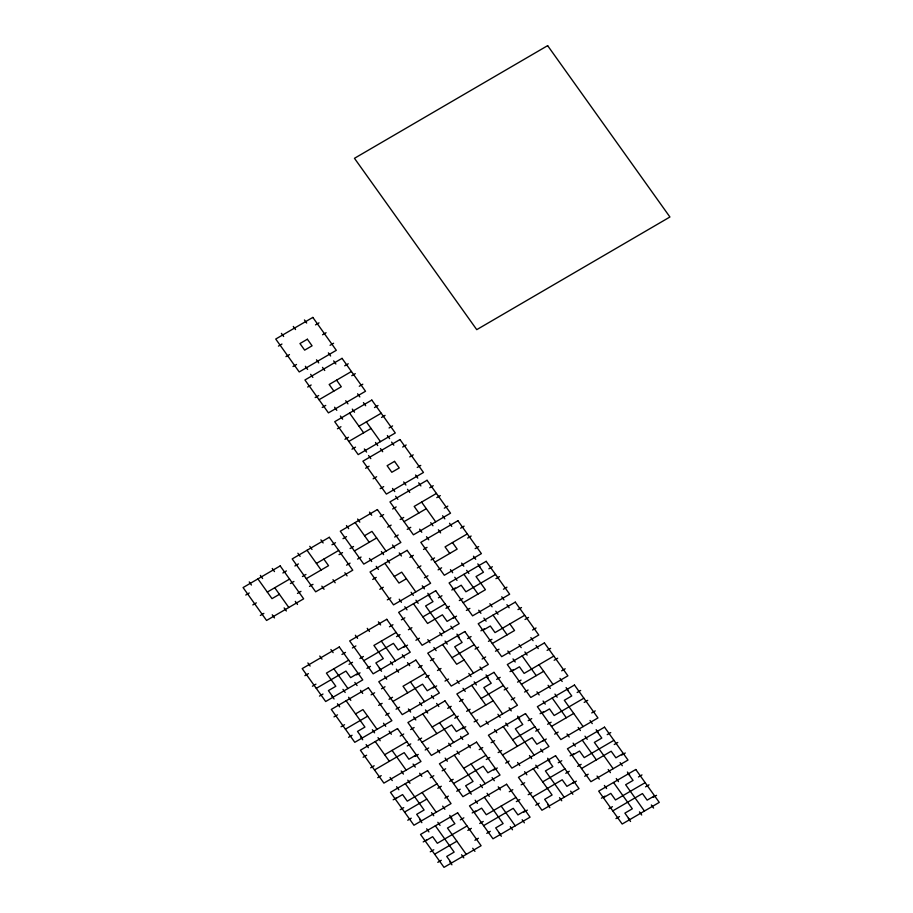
<?xml version="1.0" encoding="UTF-8"?>
<svg xmlns="http://www.w3.org/2000/svg" width="913" height="913" viewBox="0 0 913 913"><rect width="100%" height="100%" fill="white"/><g stroke="black" fill="none" stroke-linecap="round" stroke-linejoin="round"><path stroke-width="1.37" d="M278.431 346.107L281.957 344.041M315.499 324.891L319.025 322.837M322.551 334.774L326.078 332.72M285.952 356.641L289.478 354.586M293.005 366.524L296.531 364.47M330.072 345.308L333.599 343.254M307.647 387.044L311.173 384.989M344.715 365.828L348.241 363.773M351.425 371.511L329.171 384.487L333.873 391.072M351.767 375.711L355.294 373.657M315.168 397.577L318.694 395.523M319.036 399.723L341.291 386.747L336.589 380.162M322.221 407.46L325.747 405.406M359.288 386.256L362.815 384.202M337.422 428.768L340.948 426.713M374.49 407.552L378.016 405.498M358.946 426.211L381.2 413.235M381.543 417.435L385.069 415.381M344.943 439.301L348.469 437.247M348.8 441.447L371.066 428.471M351.996 449.185L355.522 447.13M389.064 427.98L392.59 425.926M365.599 468.255L369.114 466.201M402.667 447.039L406.194 444.985M409.72 456.922L413.247 454.868M373.12 478.789L376.635 476.734M380.173 488.672L383.688 486.618M417.241 467.456L420.767 465.402M282.882 572.987L286.397 570.933M294.899 565.98L298.425 563.926M392.658 508.975L396.185 506.92M245.757 595.036L249.283 592.982M331.967 544.764L335.493 542.71M380.105 516.632L383.631 514.578M429.726 487.759L433.253 485.705M342.991 538.681L346.506 536.627M267.315 592.069L289.569 579.093M316.423 563.424L338.677 550.448M436.437 493.442L414.182 506.418L418.884 513.003M364.538 535.714L371.956 531.389L386.039 551.132M252.81 604.92L256.336 602.865M339.02 554.648L342.546 552.593M436.779 497.642L440.306 495.588M350.044 548.565L353.559 546.51M290.402 583.521L293.918 581.467M302.42 576.514L305.946 574.46M400.179 519.508L403.706 517.454M387.626 527.166L391.152 525.112M279.424 594.317L272.006 598.643L257.923 578.91M306.289 578.659L328.543 565.683L323.841 559.098M404.048 521.654L426.303 508.678M354.392 550.95L376.647 537.962M297.455 593.404L300.97 591.35M309.473 586.397L312.999 584.343M407.232 529.392L410.759 527.337M394.678 537.049L398.205 534.995M260.331 615.453L263.857 613.399M346.541 565.181L350.067 563.127M444.3 508.176L447.827 506.122M357.565 559.098L361.08 557.044M409.846 557.398L413.372 555.344M423.518 549.421L427.044 547.366M372.732 579.447L376.247 577.393M460.597 528.205L464.112 526.15M394.279 576.48L401.697 572.154L415.78 591.898M467.308 533.9L445.053 546.876L449.744 553.449M379.785 589.33L383.3 587.276M467.65 538.088L471.165 536.034M417.367 567.932L420.893 565.877M431.039 559.966L434.565 557.911M406.388 578.739L398.97 583.065L384.887 563.321M434.908 562.111L457.162 549.124L452.471 542.55M424.419 577.826L427.946 575.772M438.092 569.849L441.618 567.795M387.306 599.864L390.821 597.81M475.171 548.633L478.686 546.579M304.896 675.677L308.423 673.623M352.372 647.99L355.899 645.936M438.434 597.798L441.96 595.744M451.787 590.015L455.313 587.961M341.964 654.461L345.491 652.407M389.452 626.775L392.967 624.72M401.321 619.847L404.847 617.793M488.866 568.799L492.381 566.745M453.784 589.536L461.202 585.21L465.904 591.795L495.576 574.482M348.675 660.145L326.42 673.121L335.813 686.279L328.395 690.605L333.085 697.19M396.162 632.458L373.908 645.434L383.3 658.593L375.871 662.918L380.573 669.503M422.867 616.88L445.122 603.904M349.017 664.344L352.544 662.29M396.504 636.658L400.02 634.603M408.373 629.73L411.9 627.676M495.919 578.682L499.445 576.628M312.417 686.211L315.944 684.157M359.893 658.524L363.42 656.47M445.955 608.343L449.481 606.289M459.307 600.549L462.834 598.494M316.275 688.356L345.959 671.055L350.649 677.629L358.067 673.303M363.762 660.67L393.435 643.368L398.136 649.942L405.555 645.617M463.176 602.694L485.431 589.718L476.038 576.56L483.456 572.234L478.766 565.649M454.514 617.062L447.096 621.388L442.406 614.814L427.569 623.465L413.475 603.721M319.47 696.094L322.997 694.04M366.946 668.407L370.473 666.353M453.008 618.227L456.534 616.172M466.36 610.432L469.887 608.378M356.538 674.878L360.064 672.824M404.025 647.191L407.54 645.137M415.894 640.275L419.421 638.221M503.44 589.227L506.955 587.173M371.1 694.839L374.627 692.784M381.486 688.79L385.012 686.736M467.547 638.598L471.074 636.544M480.9 630.815L484.426 628.76M333.987 716.888L337.513 714.833M418.565 667.574L422.091 665.52M430.434 660.647L433.96 658.593M517.979 609.599L521.506 607.544M482.897 630.335L490.315 626.01L495.017 632.595L524.69 615.282M355.534 713.92L362.952 709.595L377.046 729.339M425.275 673.258L403.021 686.234L407.712 692.819M451.981 657.68L474.235 644.704M341.04 726.771L344.566 724.717M425.618 677.457L429.144 675.403M437.487 670.53L441.013 668.476M525.032 619.482L528.559 617.428M378.621 705.384L382.148 703.33M389.006 699.324L392.533 697.27M475.068 649.143L478.595 647.089M488.421 641.348L491.947 639.294M345.399 729.156L367.654 716.18M392.875 701.469L422.548 684.168L427.25 690.742L434.668 686.416M464.101 659.939L456.683 664.265L442.588 644.521M492.29 643.494L514.544 630.518L509.853 623.933M385.674 715.267L389.2 713.213M396.059 709.207L399.586 707.153M482.121 659.026L485.648 656.972M495.474 651.231L499 649.177M348.561 737.316L352.087 735.262M433.139 687.991L436.665 685.937M445.008 681.075L448.534 679.021M532.553 630.027L536.079 627.973M363.123 757.276L366.649 755.222M410.61 729.59L414.125 727.535M496.661 679.398L500.187 677.343M510.025 671.614L513.54 669.56M400.202 736.061L403.717 734.006M447.678 708.374L451.205 706.32M459.547 701.446L463.074 699.392M547.092 650.398L550.619 648.344M512.01 671.135L519.429 666.81L524.13 673.395L553.803 656.082M384.647 754.72L406.913 741.744M432.134 727.033L454.389 714.057M481.094 698.479L503.36 685.503M407.255 745.944L410.77 743.89M454.731 718.257L458.258 716.203M466.6 711.33L470.127 709.275M554.145 660.282L557.672 658.227M370.644 767.81L374.17 765.756M418.131 740.123L421.646 738.069M504.181 689.943L507.708 687.888M517.545 682.148L521.061 680.094M374.513 769.956L404.185 752.654L408.887 759.228L416.305 754.903M421.989 742.269L451.673 724.968L456.363 731.541L463.781 727.216M470.96 713.715L493.214 700.739M521.403 684.294L543.657 671.317M377.697 777.693L381.223 775.639M425.184 750.007L428.699 747.952M511.234 699.826L514.761 697.772M524.598 692.043L528.113 689.988M414.776 756.478L418.291 754.423M462.252 728.791L465.778 726.737M474.121 721.875L477.647 719.821M561.666 670.827L565.193 668.773M430.274 777.762L433.801 775.708M442.143 770.834L445.67 768.78M528.205 720.654L531.731 718.599M540.074 713.726L543.6 711.672M393.161 799.811L396.676 797.757M479.211 749.619L482.737 747.564M491.091 742.703L494.606 740.648M577.142 692.51L580.668 690.456M395.169 798.909L402.587 794.584L407.289 801.169L436.962 783.856M542.071 713.247L549.489 708.922L554.18 715.507L583.864 698.205M463.667 768.29L485.933 755.302M512.638 739.735L534.892 726.759M400.214 809.694L403.729 807.64M486.264 759.502L489.79 757.448M498.144 752.586L501.659 750.532M584.194 702.405L587.721 700.351M437.795 788.296L441.321 786.241M449.664 781.38L453.19 779.325M535.726 731.187L539.252 729.133M547.595 724.271L551.121 722.217M404.562 812.068L426.816 799.092M453.533 783.514L483.205 766.212L487.896 772.797L495.325 768.472M502.492 754.971L532.165 737.658L536.867 744.243L544.285 739.918M551.463 726.417L573.718 713.43M444.848 798.179L448.374 796.125M456.717 791.263L460.243 789.209M542.779 741.071L546.305 739.016M554.648 734.155L558.174 732.1M407.734 820.228L411.249 818.174M493.785 770.047L497.311 767.993M505.665 763.12L509.18 761.065M591.715 712.939L595.242 710.885M460.323 819.874L463.85 817.82M472.192 812.958L475.719 810.904M558.254 762.766L561.78 760.712M570.123 755.85L573.649 753.796M423.21 841.923L426.736 839.869M509.271 791.742L512.798 789.688M521.14 784.815L524.667 782.761M607.202 734.634L610.729 732.58M425.23 841.033L432.648 836.696L437.338 843.281L467.022 825.98M474.189 812.479L481.608 808.153L486.309 814.727L515.982 797.426M572.12 755.371L579.538 751.045L584.24 757.619L613.913 740.317M542.687 781.848L564.953 768.872M430.263 851.806L433.789 849.752M516.324 801.625L519.851 799.571M528.193 794.698L531.72 792.644M614.255 744.517L617.781 742.463M467.844 830.408L471.37 828.353M479.713 823.492L483.239 821.438M565.775 773.311L569.301 771.257M577.644 766.384L581.17 764.329M434.622 854.191L456.877 841.215M483.582 825.637L513.254 808.336L517.956 814.91L525.374 810.584M532.553 797.083L562.225 779.782L566.916 786.355L574.334 782.03M581.513 768.529L611.185 751.228L615.887 757.801L623.305 753.476M474.897 840.302L478.423 838.248M486.777 833.375L490.292 831.321M572.828 783.194L576.354 781.14M584.708 776.267L588.223 774.213M437.784 862.34L441.31 860.286M523.845 812.159L527.372 810.105M535.714 805.243L539.241 803.189M621.776 755.051L625.302 752.997M601.393 798.19L604.92 796.136M638.461 776.974L641.987 774.92M603.39 797.711L610.808 793.386L615.499 799.959L645.183 782.658M645.525 786.858L649.04 784.803M608.914 808.724L612.44 806.67M612.783 810.87L642.455 793.568L647.146 800.142L654.575 795.816M615.967 818.607L619.493 816.553M653.035 797.403L656.561 795.337M651.346 804.946L653.582 808.073M328.383 352.863L330.62 355.99M357.599 393.8L359.836 396.927M387.374 435.524L389.6 438.651M415.552 475.011L417.777 478.138M473.47 556.188L475.707 559.304M627.402 772.033L629.639 775.16M304.44 319.949L306.677 323.065M333.656 360.886L335.881 364.013M363.431 402.61L365.656 405.737M391.609 442.097L393.834 445.213M449.527 523.263L451.764 526.39M628.372 773.825L633.063 780.41L625.645 784.735L644.43 811.052M501.739 596.771L503.976 599.898M530.864 637.571L533.089 640.698M559.977 678.37L562.203 681.497M590.026 720.494L592.263 723.621M620.087 762.606L622.312 765.733M477.796 563.857L480.033 566.984M506.92 604.657L509.146 607.784M536.034 645.457L538.259 648.584M566.083 687.569L568.32 690.696M596.143 729.692L598.369 732.819M567.053 689.372L571.743 695.946L564.325 700.271L583.11 726.6M597.102 731.484L601.793 738.069L594.374 742.395L613.159 768.712M442.611 515.731L444.836 518.858M418.668 482.817L420.893 485.944M366.364 421.886L380.459 441.63M538.967 664.732L553.05 684.476M421.601 502.093L435.695 521.837M616.264 778.527L618.489 781.654M293.301 326.443L295.527 329.57M322.517 367.38L324.743 370.507M352.292 409.104L354.518 412.231M380.459 448.591L382.695 451.718M438.388 529.768L440.614 532.895M639.465 811.874L641.702 815.001M316.503 359.79L318.74 362.918M345.719 400.727L347.944 403.854M375.494 442.451L377.72 445.578M403.672 481.938L405.897 485.065M461.59 563.116L463.827 566.231M466.657 570.351L468.883 573.478M495.77 611.151L498.007 614.278M524.884 651.95L527.121 655.078M554.944 694.074L557.17 697.201M584.993 736.186L587.23 739.313M489.859 603.698L492.096 606.825M518.983 644.498L521.209 647.625M548.097 685.298L550.322 688.425M578.146 727.421L580.383 730.548M608.206 769.533L610.432 772.66M407.529 489.311L409.754 492.438M430.731 522.658L432.956 525.785M613.525 782.475L632.31 808.804L624.891 813.129L629.593 819.703M349.553 413.053L363.648 432.796M463.93 574.3L478.013 594.043M493.043 615.1L507.126 634.843M522.156 655.899L536.239 675.643M552.205 698.023L566.3 717.766M582.266 740.135L596.349 759.878M628.327 818.379L630.552 821.495M305.364 366.284L307.59 369.411M334.58 407.232L336.806 410.348M364.344 448.956L366.581 452.072M392.522 488.432L394.758 491.559M450.451 569.609L452.677 572.736M604.383 785.454L606.609 788.581M281.421 333.371L283.646 336.498M310.637 374.307L312.862 377.434M340.401 416.031L342.637 419.158M368.578 455.519L370.815 458.646M426.508 536.696L428.733 539.823M478.72 610.204L480.946 613.331M507.833 651.003L510.07 654.13M536.947 691.803L539.184 694.93M567.007 733.915L569.233 737.042M597.056 776.027L599.293 779.154M454.777 577.278L457.002 580.406M483.89 618.078L486.115 621.205M513.003 658.889L515.24 662.005M543.064 701.001L545.289 704.128M573.113 743.114L575.338 746.241M419.592 529.152L421.817 532.279M395.637 496.238L397.874 499.365M517.58 716.134L519.817 719.261M547.64 758.258L549.866 761.385M540.599 749.025L542.824 752.152M570.648 791.149L572.885 794.276M518.082 717.915L522.784 724.5L515.354 728.825L534.139 755.154M548.131 760.038L552.833 766.612L545.415 770.937L564.2 797.266M399.221 552.89L401.458 556.006M427.82 593.29L430.046 596.417M456.934 634.09L459.159 637.217M486.047 674.89L488.272 678.017M369.48 512.113L371.717 515.24M422.24 585.781L424.465 588.896M450.828 626.181L453.065 629.308M479.941 666.981L482.178 670.108M509.066 707.78L511.291 710.907M392.499 545.004L394.724 548.131M428.311 595.071L433.013 601.644L425.595 605.97L444.38 632.298M457.424 635.87L462.126 642.444L454.708 646.781L473.493 673.098M486.549 676.67L491.24 683.244L483.822 687.58L502.607 713.898M529.46 755.53L531.686 758.657M559.509 797.642L561.735 800.769M505.699 723.073L507.936 726.189M535.76 765.185L537.985 768.312M411.101 592.275L413.327 595.402M439.689 632.675L441.915 635.802M468.803 673.474L471.028 676.601M497.916 714.274L500.153 717.401M381.36 551.509L383.586 554.636M387.34 559.817L389.577 562.944M415.94 600.218L418.165 603.345M445.053 641.017L447.279 644.144M474.167 681.817L476.392 684.944M357.599 519.041L359.836 522.168M503.246 726.577L517.329 746.309M533.295 768.689L552.08 795.006L544.662 799.332L549.364 805.917M471.701 685.321L485.796 705.064M355.146 522.556L369.229 542.288M494.561 729.567L496.786 732.694M524.61 771.679L526.847 774.806M517.568 762.458L519.805 765.585M547.629 804.57L549.854 807.697M376.202 566.311L378.427 569.438M404.79 606.711L407.015 609.838M433.903 647.511L436.14 650.638M463.017 688.311L465.253 691.438M399.209 599.202L401.446 602.329M346.461 525.546L348.686 528.673M427.809 639.602L430.034 642.729M456.922 680.402L459.148 683.529M486.036 721.202L488.261 724.329M369.468 558.436L371.705 561.563M492.096 777.591L494.332 780.718M522.156 819.714L524.382 822.841M468.152 744.677L470.389 747.804M498.213 786.801L500.438 789.916M344.852 572.736L347.077 575.863M320.908 539.823L323.134 542.95M402.325 654.747L404.562 657.874M431.45 695.546L433.675 698.673M460.563 736.346L462.788 739.473M378.381 621.833L380.618 624.949M407.506 662.633L409.732 665.748M436.619 703.432L438.845 706.559M471.085 763.964L485.18 783.708M501.146 806.076L515.229 825.82M381.326 641.109L395.409 660.852M410.439 681.908L424.522 701.652M439.552 722.708L453.635 742.452M457.014 751.182L459.239 754.298M487.063 793.294L489.3 796.421M480.215 784.529L482.452 787.645M510.276 826.642L512.501 829.769M309.769 546.316L311.995 549.443M332.971 579.664L335.197 582.791M367.243 628.327L369.468 631.454M396.356 669.126L398.593 672.253M425.469 709.926L427.706 713.053M390.444 661.674L392.681 664.801M419.569 702.474L421.795 705.601M448.682 743.273L450.908 746.4M454.275 755.119L473.06 781.448L465.641 785.773L470.343 792.358M484.335 797.243L503.12 823.56L495.702 827.886L500.392 834.471M307.03 550.265L321.125 570.009M422.742 713.875L436.825 733.618M469.077 791.023L471.302 794.15M499.126 833.135L501.363 836.262M445.133 758.11L447.359 761.237M475.182 800.222L477.408 803.349M321.833 586.157L324.058 589.284M297.878 553.244L300.115 556.371M379.306 668.168L381.531 671.295M408.419 708.967L410.656 712.094M437.532 749.767L439.769 752.894M355.362 635.254L357.588 638.381M384.476 676.054L386.701 679.181M413.589 716.853L415.826 719.98M354.849 682.433L357.074 685.56M360.487 690.331L362.712 693.458M413.075 764.033L415.312 767.16M419.649 773.243L421.886 776.37M449.71 815.366L451.935 818.482M330.905 649.52L333.131 652.647M383.494 723.222L385.731 726.349M389.132 731.119L391.369 734.246M442.668 806.133L444.893 809.26M472.717 848.257L474.954 851.373M450.2 817.146L454.902 823.72L447.484 828.045L466.269 854.374M272.257 568.468L274.482 571.595M295.276 601.359L297.501 604.486M333.838 668.795L347.933 688.539M392.065 750.395L406.159 770.138M422.126 792.518L436.209 812.25M274.733 587.744L288.816 607.487M319.755 656.013L321.992 659.14M372.356 729.715L374.581 732.842M377.993 737.613L380.219 740.74M431.529 812.638L433.755 815.754M461.579 854.751L463.804 857.878M342.968 689.361L345.194 692.488M348.606 697.258L350.832 700.385M401.195 770.96L403.432 774.087M407.769 780.17L410.005 783.297M437.829 822.293L440.055 825.42M284.126 607.864L286.362 610.991M260.376 575.407L262.602 578.522M346.141 700.762L364.926 727.079L357.508 731.416L362.21 737.989M375.254 741.561L389.349 761.305M405.315 783.674L424.1 810.002L416.682 814.328L421.372 820.913M435.364 825.797L454.149 852.114L446.731 856.44L451.433 863.025M331.818 695.854L334.055 698.981M337.456 703.752L339.693 706.879M390.056 777.454L392.282 780.581M396.63 786.675L398.855 789.802M426.679 828.787L428.916 831.914M307.875 662.941L310.112 666.068M360.475 736.643L362.701 739.77M366.113 744.54L368.338 747.667M419.638 819.566L421.874 822.693M449.698 861.678L451.924 864.805M249.238 581.901L251.463 585.028M272.245 614.791L274.482 617.918M547.64 45.65L354.461 158.303L476.746 329.65L669.925 216.997L547.64 45.65M312.828 317.416L275.726 339.043L299.213 371.945L336.304 350.318L312.828 317.416M307.373 339.225L299.955 343.55L304.657 350.136L312.075 345.81L307.373 339.225M342.044 358.353L304.942 379.979L328.429 412.881L365.52 391.255L342.044 358.353M371.808 400.077L334.717 421.703L358.193 454.606L395.295 432.979L371.808 400.077M399.985 439.564L362.895 461.191L386.37 494.093L423.472 472.466L399.985 439.564M394.542 461.373L387.123 465.698L391.814 472.283L399.243 467.958L394.542 461.373M280.177 565.923L243.075 587.561L266.562 620.463L303.652 598.825L280.177 565.923M329.285 537.289L292.194 558.916L315.67 591.818L352.772 570.191L329.285 537.289M427.044 480.284L389.954 501.91L413.429 534.813L450.531 513.186L427.044 480.284M377.4 509.568L340.309 531.206L363.785 564.108L400.875 542.47L377.4 509.568M407.141 550.345L370.05 571.972L393.526 604.874L430.616 583.247L407.141 550.345M457.915 520.73L420.813 542.368L444.3 575.27L481.391 553.632L457.915 520.73M339.282 646.986L302.192 668.613L325.667 701.515L362.769 679.888L339.282 646.986M386.77 619.299L349.679 640.926L373.155 673.828L410.245 652.202L386.77 619.299M435.729 590.745L398.639 612.372L422.114 645.274L459.216 623.647L435.729 590.745M486.184 561.324L449.093 582.951L472.569 615.853L509.659 594.226L486.184 561.324M368.407 687.786L331.305 709.412L354.792 742.315L391.882 720.688L368.407 687.786M415.883 660.099L378.792 681.726L402.268 714.628L439.358 693.001L415.883 660.099M464.854 631.545L427.752 653.172L451.239 686.074L488.329 664.447L464.854 631.545M515.297 602.124L478.207 623.75L501.682 656.664L538.773 635.026L515.297 602.124M397.52 728.585L360.418 750.212L383.905 783.114L420.996 761.488L397.52 728.585M444.996 700.899L407.906 722.525L431.381 755.428L468.483 733.801L444.996 700.899M493.967 672.345L456.865 693.971L480.352 726.874L517.443 705.247L493.967 672.345M544.41 642.923L507.32 664.55L530.795 697.464L567.897 675.825L544.41 642.923M427.569 770.698L390.479 792.336L413.954 825.238L451.045 803.6L427.569 770.698M476.54 742.143L439.438 763.782L462.925 796.684L500.016 775.046L476.54 742.143M525.5 713.589L488.409 735.227L511.885 768.13L548.975 746.492L525.5 713.589M574.471 685.035L537.369 706.673L560.856 739.576L597.947 717.949L574.471 685.035M457.63 812.821L420.528 834.448L444.015 867.35L481.105 845.723L457.63 812.821M506.589 784.267L469.499 805.894L492.974 838.796L530.065 817.169L506.589 784.267M555.561 755.713L518.458 777.34L541.945 810.242L579.036 788.615L555.561 755.713M604.52 727.159L567.43 748.786L590.905 781.688L627.996 760.061L604.52 727.159M635.79 769.499L598.688 791.126L622.175 824.028L659.266 802.401L635.79 769.499"/></g></svg>
